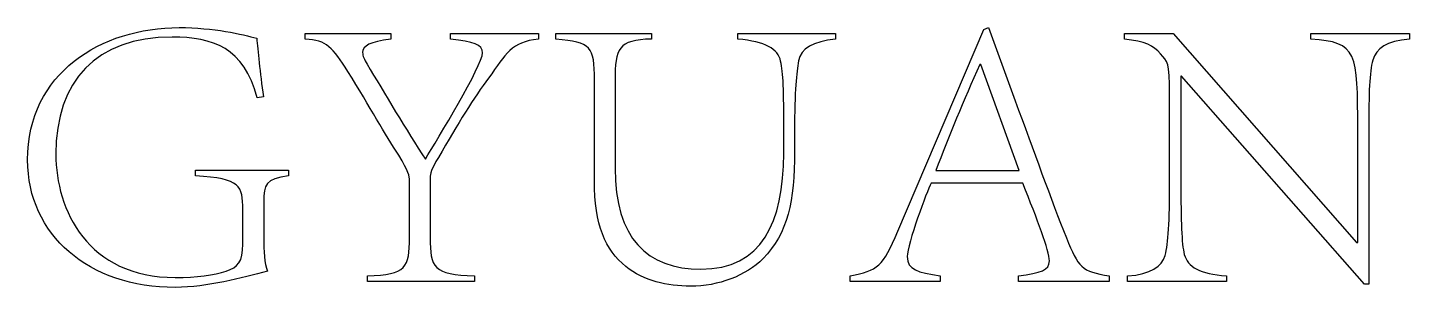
# Model space of a CAD drawing. Extents: x -266287 to 275962, y -324567 to 363765.
# Drawn here: x -160144 to -159528, y 158272 to 158388 of the extents above; entities that cross this region are included whole.
import ezdxf

# ---------------------------------------------------------------- set-up
doc = ezdxf.new("R2010")
doc.units = 0
doc.header["$LTSCALE"] = 1000
doc.layers.get('0').update_dxf_attribs({"linetype": 'CONTINUOUS'})

msp = doc.modelspace()

# ---------------------------------------------------------------- linework, layer by layer
for points, knots in [([(-160036.8424, 158279.30766), (-160048.3404, 158276.48269), (-160063.38686, 158272.05574), (-160077.89071, 158272.05574), (-160116.47578, 158272.05574), (-160143.72648, 158295.41348), (-160143.72648, 158329.03762), (-160143.72648, 158367.79494), (-160110.98946, 158388.14684), (-160076.1251, 158388.14684), (-160061.07864, 158388.14684), (-160047.63416, 158385.141), (-160041.61385, 158383.36677)], [3, 3, 3, 3, 4, 4, 4, 5, 5, 5, 6, 6, 6, 7, 7, 7, 7]), ([(-160041.4416, 158356.82231), (-160047.28104, 158379.12069), (-160061.07864, 158383.90076), (-160079.31181, 158383.90076), (-160113.28906, 158383.90076), (-160131.1605, 158364.25511), (-160131.1605, 158331.51809), (-160131.1605, 158306.74785), (-160117.00116, 158276.48269), (-160077.89071, 158276.48269), (-160068.51144, 158276.48269), (-160060.55327, 158277.55066), (-160055.23921, 158279.30766)], [9, 9, 9, 9, 10, 10, 10, 11, 11, 11, 12, 12, 12, 13, 13, 13, 13]), ([(-159981.82422, 158383.01365), (-159991.20349, 158381.78203), (-159994.39021, 158380.0078), (-159994.39021, 158376.99335), (-159994.39021, 158375.58086), (-159993.68396, 158373.80663), (-159992.44373, 158371.86015)], [8, 8, 8, 8, 9, 9, 9, 10, 10, 10, 10]), ([(-159966.43326, 158329.39935), (-159961.1192, 158338.06377), (-159940.94816, 158371.33478), (-159940.94816, 158376.82109), (-159940.94816, 158380.54179), (-159945.01338, 158381.78203), (-159955.27976, 158383.01365)], [11, 11, 11, 11, 12, 12, 12, 13, 13, 13, 13]), ([(-159881.85616, 158325.32553), (-159881.85616, 158294.001), (-159867.52457, 158280.20339), (-159843.63283, 158280.20339), (-159816.38212, 158280.20339), (-159806.82198, 158301.08067), (-159806.64973, 158331.87121)], [11, 11, 11, 11, 12, 12, 12, 13, 13, 13, 13]), ([(-159741.02066, 158318.59898), (-159742.78627, 158315.24001), (-159751.63155, 158291.34827), (-159751.63155, 158285.86196), (-159751.63155, 158279.84165), (-159746.8601, 158278.78229), (-159736.94683, 158277.18893)], [3, 3, 3, 3, 4, 4, 4, 5, 5, 5, 5]), ([(-159702.08247, 158277.18893), (-159691.99695, 158278.60142), (-159688.28486, 158279.6694), (-159688.28486, 158283.91548), (-159688.28486, 158288.51468), (-159693.59031, 158302.3209), (-159700.13599, 158318.59898)], [0, 0, 0, 0, 1, 1, 1, 2, 2, 2, 2]), ([(-159815.84813, 158284.97485), (-159823.63405, 158277.18893), (-159835.84691, 158272.58973), (-159848.23203, 158272.58973), (-159858.67928, 158272.58973), (-159868.93705, 158274.88933), (-159877.07609, 158281.44362)], [1, 1, 1, 1, 2, 2, 2, 3, 3, 3, 3])]:
    msp.add_open_spline(points, degree=3, knots=knots)
for points in [[(-159755.88625, 158297.18771), (-159755.88625, 158297.18771), (-159717.48204, 158387.25973), (-159717.48204, 158387.25973)], [(-159717.48204, 158387.25973), (-159717.48204, 158387.25973), (-159715.3547, 158388.14684), (-159715.3547, 158388.14684)], [(-159715.3547, 158388.14684), (-159715.3547, 158388.14684), (-159703.50357, 158355.40982), (-159703.50357, 158355.40982)], [(-160041.61385, 158383.36677), (-160041.08848, 158378.23358), (-160040.20136, 158368.15668), (-160038.60801, 158357.18405)], [(-160020.04756, 158383.01365), (-160020.04756, 158383.01365), (-160020.04756, 158385.49412), (-160020.04756, 158385.49412)], [(-160020.04756, 158385.49412), (-160020.04756, 158385.49412), (-159981.82422, 158385.49412), (-159981.82422, 158385.49412)], [(-160000.93589, 158368.50119), (-160008.01556, 158379.30156), (-160010.14291, 158382.48827), (-160020.04756, 158383.01365)], [(-159981.82422, 158385.49412), (-159981.82422, 158385.49412), (-159981.82422, 158383.01365), (-159981.82422, 158383.01365)], [(-159955.27976, 158383.01365), (-159955.27976, 158383.01365), (-159955.27976, 158385.49412), (-159955.27976, 158385.49412)], [(-159955.27976, 158385.49412), (-159955.27976, 158385.49412), (-159915.99706, 158385.49412), (-159915.99706, 158385.49412)], [(-159915.99706, 158383.01365), (-159928.20131, 158381.60116), (-159930.32866, 158376.64884), (-159938.29544, 158365.49534)], [(-159915.99706, 158385.49412), (-159915.99706, 158385.49412), (-159915.99706, 158383.01365), (-159915.99706, 158383.01365)], [(-159908.22837, 158383.01365), (-159908.22837, 158383.01365), (-159908.22837, 158385.49412), (-159908.22837, 158385.49412)], [(-159908.22837, 158385.49412), (-159908.22837, 158385.49412), (-159865.57809, 158385.49412), (-159865.57809, 158385.49412)], [(-159891.06318, 158364.60823), (-159891.06318, 158379.83555), (-159892.47567, 158381.60116), (-159908.22837, 158383.01365)], [(-159865.57809, 158383.01365), (-159880.61593, 158382.66053), (-159881.85616, 158378.76757), (-159881.85616, 158364.60823)], [(-159865.57809, 158385.49412), (-159865.57809, 158385.49412), (-159865.57809, 158383.01365), (-159865.57809, 158383.01365)], [(-159827.17388, 158383.01365), (-159827.17388, 158383.01365), (-159827.17388, 158385.49412), (-159827.17388, 158385.49412)], [(-159827.17388, 158385.49412), (-159827.17388, 158385.49412), (-159783.6451, 158385.49412), (-159783.6451, 158385.49412)], [(-159808.06222, 158373.10039), (-159809.30245, 158378.76757), (-159814.78877, 158381.78203), (-159827.17388, 158383.01365)], [(-159783.6451, 158383.01365), (-159793.3775, 158381.95428), (-159799.21694, 158378.76757), (-159800.10405, 158373.28126)], [(-159783.6451, 158385.49412), (-159783.6451, 158385.49412), (-159783.6451, 158383.01365), (-159783.6451, 158383.01365)], [(-159654.85021, 158383.01365), (-159654.85021, 158383.01365), (-159654.85021, 158385.49412), (-159654.85021, 158385.49412)], [(-159654.85021, 158385.49412), (-159654.85021, 158385.49412), (-159633.08582, 158385.49412), (-159633.08582, 158385.49412)], [(-159638.753, 158376.46797), (-159641.75885, 158380.0078), (-159645.47094, 158381.95428), (-159654.85021, 158383.01365)], [(-159633.08582, 158385.49412), (-159633.08582, 158385.49412), (-159551.3337, 158292.05452), (-159551.3337, 158292.05452)], [(-159571.67699, 158383.01365), (-159571.67699, 158383.01365), (-159571.67699, 158385.49412), (-159571.67699, 158385.49412)], [(-159571.67699, 158385.49412), (-159571.67699, 158385.49412), (-159527.79509, 158385.49412), (-159527.79509, 158385.49412)], [(-159550.79971, 158342.49071), (-159550.79971, 158376.99335), (-159550.97197, 158381.60116), (-159571.67699, 158383.01365)], [(-159527.79509, 158383.01365), (-159538.05286, 158382.12654), (-159542.47981, 158378.76757), (-159544.07316, 158373.63438)], [(-159527.79509, 158385.49412), (-159527.79509, 158385.49412), (-159527.79509, 158383.01365), (-159527.79509, 158383.01365)], [(-159634.67917, 158357.70942), (-159634.67917, 158373.46212), (-159635.56629, 158372.57501), (-159638.753, 158376.46797)], [(-159978.28439, 158331.16496), (-159984.30469, 158340.19111), (-159991.03124, 158352.39536), (-160000.93589, 158368.50119)], [(-159992.44373, 158371.86015), (-159984.83007, 158359.13053), (-159974.74455, 158341.95672), (-159966.43326, 158329.39935)], [(-159806.64973, 158341.25048), (-159806.64973, 158360.54302), (-159806.82198, 158367.79494), (-159808.06222, 158373.10039)], [(-159800.10405, 158373.28126), (-159800.98255, 158367.79494), (-159801.86966, 158360.71527), (-159801.86966, 158341.25048)], [(-159719.24766, 158371.6879), (-159726.32733, 158355.94381), (-159733.23474, 158339.13175), (-159738.89331, 158324.26616)], [(-159718.89453, 158371.6879), (-159718.89453, 158371.6879), (-159719.24766, 158371.6879), (-159719.24766, 158371.6879)], [(-159701.72935, 158324.26616), (-159701.72935, 158324.26616), (-159718.89453, 158371.6879), (-159718.89453, 158371.6879)], [(-159544.07316, 158373.63438), (-159545.66652, 158368.15668), (-159545.84739, 158359.13053), (-159545.84739, 158342.49071)], [(-159938.29544, 158365.49534), (-159944.66025, 158357.18405), (-159951.92079, 158345.14344), (-159960.59382, 158330.1056)], [(-159891.06318, 158319.83921), (-159891.06318, 158319.83921), (-159891.06318, 158364.60823), (-159891.06318, 158364.60823)], [(-159881.85616, 158364.60823), (-159881.85616, 158364.60823), (-159881.85616, 158325.32553), (-159881.85616, 158325.32553)], [(-159629.37373, 158366.38245), (-159629.37373, 158366.38245), (-159629.72685, 158366.38245), (-159629.72685, 158366.38245)], [(-159629.72685, 158366.38245), (-159629.72685, 158366.38245), (-159629.72685, 158319.30522), (-159629.72685, 158319.30522)], [(-159547.79387, 158273.46823), (-159547.79387, 158273.46823), (-159629.37373, 158366.38245), (-159629.37373, 158366.38245)], [(-160038.60801, 158357.18405), (-160038.60801, 158357.18405), (-160041.4416, 158356.82231), (-160041.4416, 158356.82231)], [(-159634.67917, 158319.30522), (-159634.67917, 158319.30522), (-159634.67917, 158357.70942), (-159634.67917, 158357.70942)], [(-159703.50357, 158355.40982), (-159695.36453, 158333.29231), (-159687.39775, 158311.16618), (-159680.6712, 158294.17325)], [(-159806.64973, 158331.87121), (-159806.64973, 158331.87121), (-159806.64973, 158341.25048), (-159806.64973, 158341.25048)], [(-159801.86966, 158341.25048), (-159801.86966, 158341.25048), (-159801.86966, 158332.75832), (-159801.86966, 158332.75832)], [(-159550.79971, 158292.05452), (-159550.79971, 158292.05452), (-159550.79971, 158342.49071), (-159550.79971, 158342.49071)], [(-159545.84739, 158342.49071), (-159545.84739, 158342.49071), (-159545.84739, 158273.46823), (-159545.84739, 158273.46823)], [(-159801.86966, 158332.75832), (-159801.86966, 158310.64081), (-159804.8755, 158296.3006), (-159815.84813, 158284.97485)], [(-159973.50432, 158319.83921), (-159973.50432, 158321.78569), (-159973.86605, 158323.73217), (-159978.28439, 158331.16496)], [(-159960.59382, 158330.1056), (-159963.95279, 158324.80015), (-159964.12504, 158322.85367), (-159964.30591, 158321.07945)], [(-160068.87317, 158321.95795), (-160068.87317, 158321.95795), (-160068.87317, 158324.43841), (-160068.87317, 158324.43841)], [(-160068.87317, 158324.43841), (-160068.87317, 158324.43841), (-160027.46312, 158324.43841), (-160027.46312, 158324.43841)], [(-160047.80641, 158306.74785), (-160047.80641, 158317.53961), (-160048.69352, 158320.54546), (-160068.87317, 158321.95795)], [(-160027.46312, 158321.95795), (-160037.90176, 158320.3732), (-160038.42714, 158318.06499), (-160038.42714, 158310.27907)], [(-160027.46312, 158324.43841), (-160027.46312, 158324.43841), (-160027.46312, 158321.95795), (-160027.46312, 158321.95795)], [(-159973.50432, 158294.35412), (-159973.50432, 158294.35412), (-159973.50432, 158319.83921), (-159973.50432, 158319.83921)], [(-159964.30591, 158321.07945), (-159964.30591, 158321.07945), (-159964.30591, 158294.35412), (-159964.30591, 158294.35412)], [(-159877.07609, 158281.44362), (-159886.28311, 158288.8678), (-159891.06318, 158299.84043), (-159891.06318, 158319.83921)], [(-159738.89331, 158324.26616), (-159738.89331, 158324.26616), (-159701.72935, 158324.26616), (-159701.72935, 158324.26616)], [(-159636.62565, 158286.38733), (-159635.21316, 158291.70139), (-159634.67917, 158301.43379), (-159634.67917, 158319.30522)], [(-159629.72685, 158319.30522), (-159629.54598, 158301.43379), (-159629.37373, 158291.70139), (-159628.13349, 158286.74907)], [(-159700.13599, 158318.59898), (-159700.13599, 158318.59898), (-159741.02066, 158318.59898), (-159741.02066, 158318.59898)], [(-160047.80641, 158291.34827), (-160047.80641, 158291.34827), (-160047.80641, 158306.74785), (-160047.80641, 158306.74785)], [(-160038.42714, 158310.27907), (-160038.42714, 158310.27907), (-160038.42714, 158294.35412), (-160038.42714, 158294.35412)], [(-159777.11665, 158277.18893), (-159764.73153, 158279.6694), (-159762.43193, 158281.25414), (-159755.88625, 158297.18771)], [(-160055.23921, 158279.30766), (-160049.93376, 158281.08189), (-160047.80641, 158283.56236), (-160047.80641, 158291.34827)], [(-160038.42714, 158294.35412), (-160038.42714, 158288.16156), (-160038.25489, 158282.85611), (-160036.8424, 158279.30766)], [(-159992.26286, 158277.18893), (-159974.92542, 158277.89517), (-159973.50432, 158280.90963), (-159973.50432, 158294.35412)], [(-159964.30591, 158294.35412), (-159964.30591, 158280.90963), (-159962.89342, 158277.89517), (-159944.488, 158277.18893)], [(-159680.6712, 158294.17325), (-159675.36575, 158281.08189), (-159673.94465, 158279.13541), (-159661.55953, 158277.18893)], [(-159551.3337, 158292.05452), (-159551.3337, 158292.05452), (-159550.79971, 158292.05452), (-159550.79971, 158292.05452)], [(-159653.43772, 158277.18893), (-159642.99908, 158277.89517), (-159638.03814, 158281.44362), (-159636.62565, 158286.38733)], [(-159628.13349, 158286.74907), (-159626.54014, 158281.25414), (-159621.23469, 158278.07604), (-159609.37495, 158277.18893)], [(-159992.26286, 158274.70846), (-159992.26286, 158274.70846), (-159992.26286, 158277.18893), (-159992.26286, 158277.18893)], [(-159944.488, 158277.18893), (-159944.488, 158277.18893), (-159944.488, 158274.70846), (-159944.488, 158274.70846)], [(-159777.11665, 158274.70846), (-159777.11665, 158274.70846), (-159777.11665, 158277.18893), (-159777.11665, 158277.18893)], [(-159736.94683, 158277.18893), (-159736.94683, 158277.18893), (-159736.94683, 158274.70846), (-159736.94683, 158274.70846)], [(-159702.08247, 158274.70846), (-159702.08247, 158274.70846), (-159702.08247, 158277.18893), (-159702.08247, 158277.18893)], [(-159661.55953, 158277.18893), (-159661.55953, 158277.18893), (-159661.55953, 158274.70846), (-159661.55953, 158274.70846)], [(-159653.43772, 158274.70846), (-159653.43772, 158274.70846), (-159653.43772, 158277.18893), (-159653.43772, 158277.18893)], [(-159609.37495, 158277.18893), (-159609.37495, 158277.18893), (-159609.37495, 158274.70846), (-159609.37495, 158274.70846)], [(-159944.488, 158274.70846), (-159944.488, 158274.70846), (-159992.26286, 158274.70846), (-159992.26286, 158274.70846)], [(-159736.94683, 158274.70846), (-159736.94683, 158274.70846), (-159777.11665, 158274.70846), (-159777.11665, 158274.70846)], [(-159661.55953, 158274.70846), (-159661.55953, 158274.70846), (-159702.08247, 158274.70846), (-159702.08247, 158274.70846)], [(-159609.37495, 158274.70846), (-159609.37495, 158274.70846), (-159653.43772, 158274.70846), (-159653.43772, 158274.70846)], [(-159545.84739, 158273.46823), (-159545.84739, 158273.46823), (-159547.79387, 158273.46823), (-159547.79387, 158273.46823)]]:
    msp.add_open_spline(points, degree=3)

doc.saveas('drawing.dxf')
